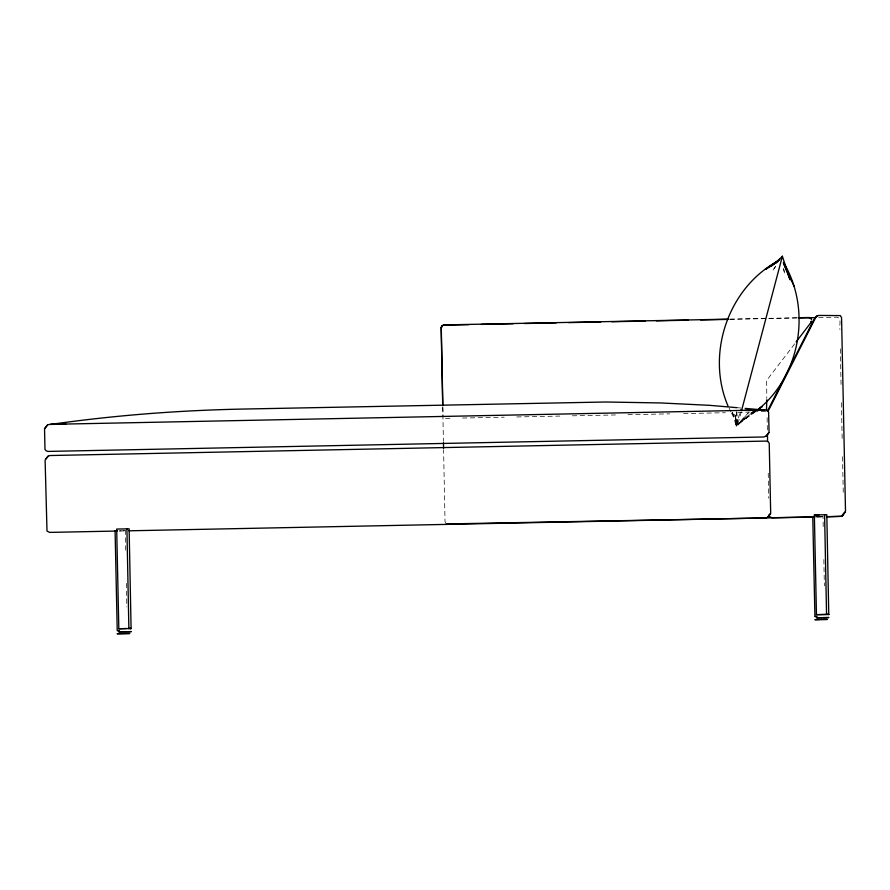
<?xml version="1.0" encoding="UTF-8"?>
<svg xmlns="http://www.w3.org/2000/svg" width="890" height="890" viewBox="0 0 890 890"><rect width="100%" height="100%" fill="white"/><g stroke="black" fill="none" stroke-linecap="round" stroke-linejoin="round"><path stroke-width="0.67" stroke-dasharray="4.45 3.34" d="M741.259 411.759L737.443 425.387L736.698 412.204M752.996 411.714L736.208 426.521L740.747 409.166M731.58 413.16L734.005 418.055L736.208 426.521L736.675 425.075L745.364 418.278L736.675 425.075M755.454 411.414L737.587 424.341L737.443 425.387L748.401 412.76L737.421 424.608L734.717 414.584L737.587 424.408L755.454 411.436M775.546 266.321L772.676 270.749L775.746 266.188M794.648 343.874L766.657 380.453L766.802 398.386M754.898 410.068L737.587 424.408L731.58 410.846L737.587 424.341M755.699 411.28L737.421 424.608L736.553 409.567M765.678 411.358L737.799 412.482M125.701 550.12L125.323 530.74L119.716 530.907M816.163 516.79L818.277 516.745M819.701 516.779L822.939 516.712M730.156 319.109L798.185 317.73M729.833 319.354L797.852 317.975M818.678 317.552L836.722 317.196C842.407 317.953 838.792 326.018 839.938 329.5M450.017 418.289L445.278 418.367M462.533 418.044L504.241 417.199M516.756 416.943L559.855 416.075M572.359 415.819L615.457 414.951M627.973 414.695L669.681 413.85M683.576 413.572L725.283 412.726M815.952 516.879L822.85 516.745M119.193 530.996L126.146 530.863M817.065 517.001L822.616 516.89M820.602 516.701L823.005 516.656L823.25 529.116M122.92 530.785L125.323 530.74M736.942 407.676L741.036 408.032M445.668 523.32L445.022 521.529L443.587 449.673M729.144 408.276L730.968 411.936M783.511 268.68L784.702 273.92L783.656 268.858M736.208 426.521L735.574 415.363L736.119 425.943M840.327 348.858L841.061 384.803M841.428 402.77L842.163 438.714M842.53 456.692L843.286 494.017M442.886 407.576L443.053 415.819M823.851 559.565L824.363 585.876M767.113 417.71L767.391 431.594M768.226 473.224L768.726 498.2M442.731 406.841L443.42 441.384M126.358 583.339L126.814 606.88"/><path stroke-width="1.33" d="M766.446 410.524L766.824 399.721M442.007 326.074L441.162 328.076L442.708 405.462M44.544 428.746L44.967 449.339L46.202 450.874L48.038 451.419L764.02 436.968L766.869 435.522L769.049 432.028L768.604 412.037L767.314 410.468L765.311 409.934L49.328 424.385L47.504 425.008L44.544 428.746L47.504 425.008M128.928 530.807L765.656 517.947L767.703 517.268L770.684 513.007L769.227 443.187L767.937 441.618L765.945 441.084L49.962 455.535L48.138 456.158L45.112 460.119L47.003 531.085L49.673 532.398L116.412 531.052M816.987 315.85L814.061 319.31L767.314 411.358L768.871 409.734L816.197 316.506L818.6 315.438L840.36 315.594L841.562 317.663L845.5 511.205L841.439 516.434L843.197 515.087L843.676 513.374M741.593 410.457L782.377 256.242L790.053 279.76L783.723 263.585M781.72 257.811L782.377 256.242L775.557 263.051L779.662 259.557M442.642 325.417L441.173 327.498L442.642 325.417L443.843 325.15L468.841 324.65M843.086 515.221L843.62 514.153M845.444 511.984L841.551 516.3L826.777 516.801M769.005 432.618L766.068 436.289M796.127 341.894L811.48 321.857M441.284 327.364L442.363 325.729M48.138 456.158L45.546 459.107M770.64 513.608L767.703 517.268M770.506 266.488L776.97 261.727M757.846 409.712C800.722 375.48 811.713 309.297 783.456 262.383M779.596 259.335L765.789 269.258L777.204 261.649M770.618 266.511L776.191 262.561M778.45 260.726C728.265 287.503 705.714 353.697 727.931 405.829M126.58 628.551L118.826 628.729L116.679 529.072L129.128 528.816L131.086 628.485L130.162 628.529M827.934 614.445L828.801 614.412L816.453 614.667L814.361 514.999L826.81 514.731L828.757 614.4L827.845 614.445M811.291 322.058L810.779 321.535M443.598 324.928L728.765 319.143M118.682 628.752L131.086 628.485M816.364 614.667L828.757 614.4M118.136 630.598L117.235 630.632L115.088 530.974L117.436 530.896M815.819 616.514L814.917 616.548L812.77 516.89L815.106 516.812M130.251 628.529L131.119 628.496L128.338 628.518M65.904 424.052L50.485 424.452C114.699 415.274 179.469 410.29 244.316 409.033L605.701 402.002L660.602 402.947L709.597 405.328L736.942 407.676M119.405 630.565L117.625 630.643M817.087 616.481L815.307 616.559M798.185 317.73L809.288 317.507L809.455 318.231M481.334 324.394L513.263 323.749M524.366 323.526L556.295 322.87M568.788 322.625L600.717 321.969M611.831 321.746L645.15 321.079M656.253 320.845L688.181 320.2M700.675 319.944L728.443 319.388M799.242 317.953L815.908 317.619M814.573 516.901L771.819 517.746L769.705 516.645L769.06 514.854M826.988 516.656L840.772 516.389M814.294 517.057L446.357 523.954M821.615 617.705L816.475 617.782L828.924 617.527L822.76 617.615M820.024 619.607L814.884 619.674L827.322 619.418L821.17 619.507M744.696 410.346L764.288 410.034L745.141 408.388M819 514.932L814.361 514.999M812.77 516.89L813.493 516.89M115.088 530.974L115.811 530.974M810.89 318.42L811.68 320M783.378 263.073L794.08 286.269M441.273 327.943L442.831 404.839M824.596 514.765L826.554 614.434M767.447 434.365L767.592 441.307M443.454 442.764L443.565 448.293M126.914 528.838L128.872 628.518M762.152 406.563L758.803 409L762.152 406.563M118.904 631.844L131.242 631.611L118.904 631.844M117.313 633.747L129.651 633.502L117.313 633.747"/></g></svg>
